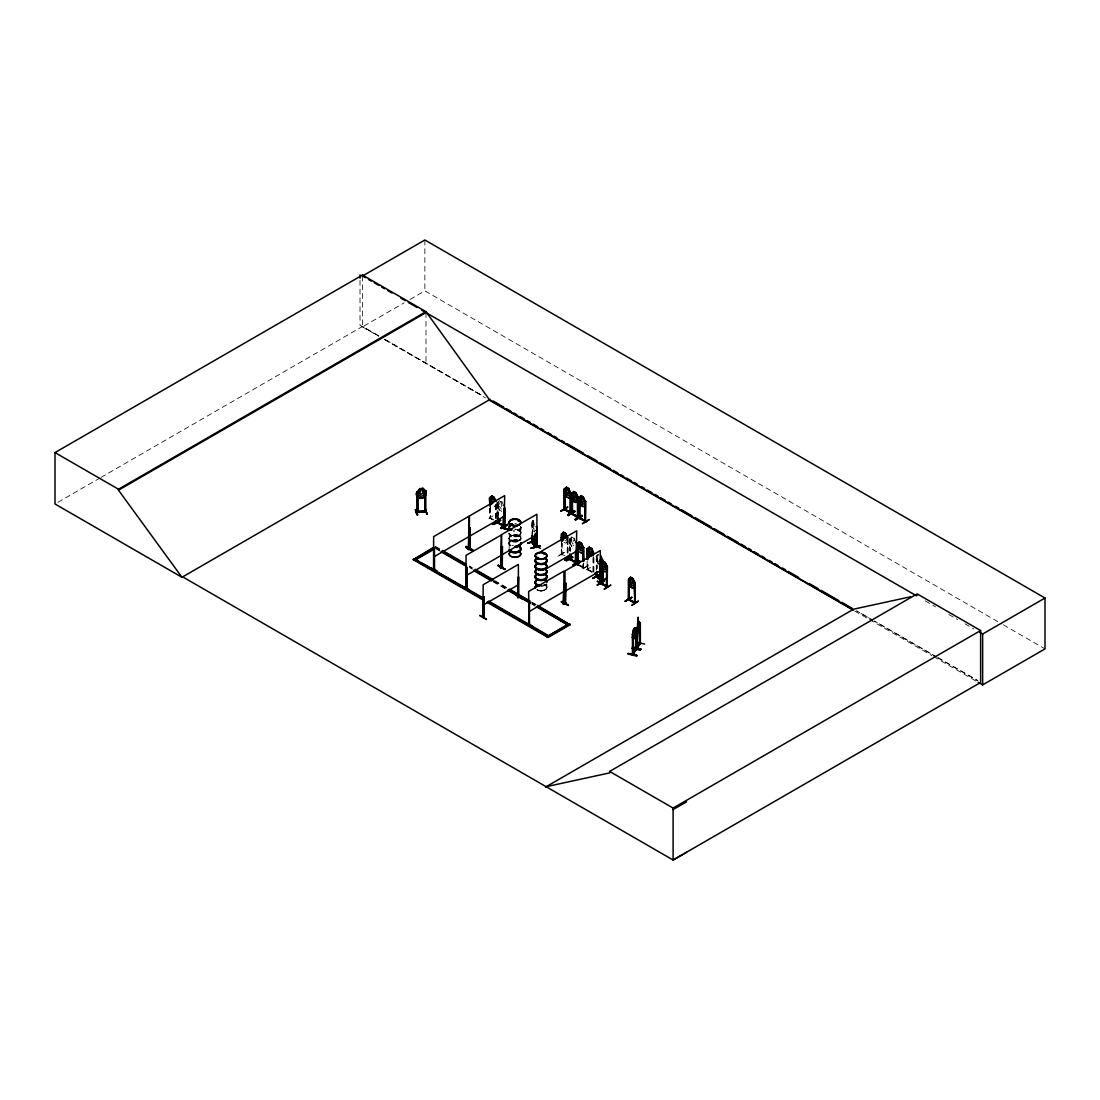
<?xml version="1.0" encoding="UTF-8"?>
<svg xmlns="http://www.w3.org/2000/svg" width="1100" height="1100" viewBox="0 0 1100 1100"><rect width="100%" height="100%" fill="white"/><g stroke="black" fill="none" stroke-linecap="round" stroke-linejoin="round"><path stroke-width="0.75" stroke-dasharray="5 3.75" d="M509.163 548.556L509.135 543.826M520.795 530.214L520.822 527.739L520.616 528.619M498.066 502.824L498.135 516.354M598.414 564.066L596.214 559.57L596.214 556.339L597.121 556.641L597.121 568.507M520.809 527.794L520.809 532.689A5.912 3.41 0 0 1 515.996 536.236A5.912 3.41 0 0 1 509.259 533.761M520.822 533.39L520.809 533.445A5.816 3.355 0 0 0 514.979 530.131M533.39 521.482L533.761 527.464L533.486 521.469M509.011 543.359L509.217 542.451M509.328 542.204L509.121 543.084L509.149 533.5A5.816 3.355 0 0 0 514.979 536.855A5.816 3.355 0 0 0 520.795 533.5L520.795 542.946M511.239 540.87L511.569 539.935M511.252 540.251L512.518 540.87M512.518 540.251L511.734 540.196M512.696 540.54L512.023 539.935M518.279 536.607L518.402 536.277M520.726 528.371L520.933 527.464M520.616 534.229L520.933 533.074A5.912 3.41 0 0 0 514.979 529.76M520.726 539.248L520.933 538.134M532.482 522.871L533.115 520.396L535.342 526.982M493.047 515.859L486.489 520.094M558.002 556.256L564.671 552.118L557.7 556.146M564.616 552.447L557.975 556.256M590.466 567.449L583.921 570.941M490.408 517.935L489.651 517.536L490.641 518.54L490.572 506.632M490.641 517.798L489.899 517.371M561.248 554.551L561.99 554.936L561.921 543.029M562.224 554.07L561.536 553.63L561.784 554.909L562.155 542.905M582.945 564.41C582.505 572.605 582.945 563.736 583.839 568.054L577.967 564.658M582.862 567.793L583.743 567.944M588.074 569.071L587.331 568.645M587.84 569.209C586.561 569.099 588.555 567.683 588.005 561.289M509.822 536.332L509.025 538.299C510.414 533.555 519.571 533.555 520.905 538.312L520.121 536.332M520.712 539.041L519.159 540.595M520.712 539.275L520.121 540.1A5.844 3.369 0 0 0 515.982 535.095A5.844 3.369 0 0 0 509.217 539L512.009 541.365L517.921 541.365A5.844 3.369 0 0 1 509.217 539M532.634 534.298L532.029 522.046L533.115 520.396L531.919 522.046L532.029 535.604M534.243 531.671L535.342 530.145C532.702 537.24 530.626 515.57 533.019 530.104M497.447 502.466L499.689 500.514M569.676 550.894L569.663 539.014L571.794 536.993L574.035 538.285L576.166 542.768M567.889 541.2L565.606 543.194L563.406 541.832M596.214 556.462L598.414 554.386M565.221 540.87L566.651 539.784L566.651 537.364M509.85 536.319L514.979 534.614L520.107 536.319M57.97 502.274L99.536 478.266M101.021 477.414L362.505 326.439L378.744 335.816M362.505 275.99L362.505 326.865L404.085 302.871M410.011 299.434L424.861 290.868L1001.866 624.002M497.544 517.701L497.53 502.425L498.369 502.659L498.369 516.216M501.05 501.793L501.793 504.982L501.05 507.224L499.634 503.731L500.335 501.38L501.132 501.751M494.065 506.77L496.293 504.928L494.092 506.88L491.824 505.56M499.579 510.125L497.379 505.629L499.579 510.125L501.82 511.418M490.408 518.141L493.212 519.489M571.794 536.993L570.666 542.107L573.567 545.696M571.821 546.618L569.511 542.217L569.594 538.945L570.501 539.248L570.501 551.114M569.663 542.19L571.794 546.673L574.035 547.965M561.605 553.685L561.99 554.194M561.99 554.414L564.795 555.761M597.121 556.641L596.131 556.38L598.345 554.428L597.286 559.501L598.744 562.265M583.11 567.091L580.305 565.744M596.283 559.584L598.345 564.121M587.084 565.84L580.429 570.02M587.373 566.349L580.786 570.212M512.023 540.815L511.885 540.898M517.921 541.145L513.452 541.489L509.85 539.894M531.891 521.964L532.634 522.431M489.899 518.114L492.979 519.626M583.11 567.627L583.179 564.273M587.331 569.388L591.924 572.041M583.619 567.435L577.967 564.121M587.4 569.429L587.4 560.945M587.73 569.91L587.771 561.426M561.66 554.441L561.55 542.548M583.413 568.136L583.77 562.925M536.924 589.916A5.83 3.369 0 0 0 545.669 589.586A5.83 3.369 0 0 0 543.964 584.623A5.83 3.369 0 0 1 545.669 589.572A5.83 3.369 0 0 1 536.924 589.902C539.962 591.841 547.442 591.305 546.796 586.534M378.524 335.94L360.016 325.298L360.016 279.895M384.45 339.35L482.075 395.491L384.656 339.226M872.891 620.235L856.625 610.871L872.85 620.249M936.499 656.81L874.376 621.074L936.334 656.906M937.97 657.649L977.914 680.625M1003.365 624.855L1045 648.904M925.251 600.889L935.55 606.829M948.791 614.474L957.633 619.575M964.989 623.824L973.816 628.925M937.805 657.745L977.666 680.763M362.505 326.865L378.744 336.243M384.656 339.653L485.526 397.884M854.645 610.995L868.037 618.736M869.536 619.589L932.044 655.683M933.529 656.549L976.69 681.464M571.725 537.034L573.994 538.354L574.64 540.925M569.676 539.027L570.281 551.251M573.196 543.812L572.467 543.4C571.45 542.548 571.326 536.979 573.196 538.381L573.925 541.571M498.369 502.659L497.777 502.301L497.777 517.577M501.435 509.107L498.534 505.519M593.216 572.248L587.84 569.415L591.69 571.643M591.69 572.165L587.111 569.525L587.18 561.082M577.734 564.795L583.55 568.136L583.55 563.049M493.212 520.025L489.967 518.155L489.967 507.98M435.339 546.329L441.072 549.643M469.288 565.936L472.257 567.655M494.546 580.511L507.911 588.239M531.671 601.947L536.126 604.533M435.339 546.975L441.072 550.289M469.288 566.582L472.257 568.288M494.546 581.158L507.911 588.871M531.671 602.594L536.126 605.165M439.794 550.385L435.339 547.814L436.618 547.071L435.339 548.46L439.794 551.031M469.494 567.545L472.464 569.25M493.254 581.254L505.134 588.115M531.864 603.556L534.848 605.275M493.254 581.9L505.134 588.761M531.864 604.189L534.848 605.908M490.655 518.513L489.775 518.348M561.316 554.579L561.33 542.685M546.783 586.506L544.005 584.416A5.789 3.341 0 0 1 545.641 589.256A5.789 3.341 0 0 1 536.951 589.586M533.019 520.41L534.696 526.171L533.954 529.416L532.482 525.291M504.034 506.179L501.902 501.696L502.865 505.601M596.901 556.655L596.901 568.645M520.616 526.199L520.933 527.354M520.933 532.977L520.616 531.822L520.822 532.689A5.912 3.41 0 0 0 514.979 529.471M509.328 534.229L509.011 533.074A5.912 3.41 0 0 0 514.979 536.58A5.912 3.41 0 0 0 520.891 533.17M509.025 538.134L509.217 539.248M509.011 543.469L509.328 544.624M520.822 527.079L520.822 527.051A5.816 3.355 0 0 1 514.979 530.296M596.53 556.298L596.53 569.855M596.283 556.421L596.296 569.993M593.876 557.906L593.876 571.464M593.643 558.03L593.643 573.293M593.285 557.562L593.285 572.825M593.051 557.686L593.051 571.257M569.91 538.89L569.91 550.77M568.026 539.509L568.026 553.08M567.806 538.01L567.793 558.291M567.435 539.165L567.435 554.428M567.201 539.289L567.201 554.551M546.865 584.293L546.851 587.538M532.331 521.977L532.331 533.844M496.444 503.236L496.444 516.808M496.21 505.065L496.21 522.019M495.839 504.584L495.839 518.155M495.619 504.721L495.619 518.293M490.339 506.756L490.408 518.664M489.748 508.118L489.748 518.361M425.989 312.634L425.989 363.509M424.861 239.992L424.861 290.868M545.16 584.265A5.816 3.355 0 0 1 543.964 584.801M546.081 584.513A5.816 3.355 0 0 1 541.049 586.19M546.164 584.224A5.912 3.41 0 0 1 544.005 585.461M542.575 585.805A5.912 3.41 0 0 1 541.049 585.929M545.229 584.636A5.912 3.41 0 0 1 544.005 585.173M517.894 541.173A5.844 3.369 0 0 1 509.149 538.546A5.844 3.369 0 0 1 516.973 535.081A5.844 3.369 0 0 1 519.104 540.636M517.866 540.774A5.789 3.341 0 0 1 509.204 538.175A5.789 3.341 0 0 1 516.959 534.737A5.789 3.341 0 0 1 519.076 540.251M514.979 529.183A5.83 3.369 0 0 1 520.781 532.263A5.83 3.369 0 0 1 515.982 535.865A5.83 3.369 0 0 1 509.341 533.431M520.589 527.01A5.816 3.355 0 0 1 513.466 531.121M520.685 526.377A5.912 3.41 0 0 1 514.979 530.681M514.979 523.586A5.816 3.355 0 0 1 516.477 523.696M520.685 526.666A5.912 3.41 0 0 1 513.439 530.846M517.88 541.626A5.802 3.355 0 0 1 509.259 539.303A5.802 3.355 0 0 1 515.982 535.425A5.802 3.355 0 0 1 519.998 540.402M510.799 545.971A5.912 3.41 0 0 1 510.29 541.475A5.912 3.41 0 0 1 517.935 540.609M509.919 545.572A5.83 3.369 0 0 1 510.854 541.502A5.83 3.369 0 0 1 517.894 540.966M510.799 545.683A5.912 3.41 0 0 1 510.29 541.186A5.912 3.41 0 0 1 517.935 540.32M519.09 540.567A5.83 3.369 0 0 0 510.345 540.898A5.83 3.369 0 0 0 512.064 545.861A5.912 3.41 0 0 1 513.439 545.586M512.064 545.655A5.816 3.355 0 0 1 513.466 545.311"/><path stroke-width="1.5" d="M632.679 633.779L632.871 654.72L632.72 653.441M562.155 534.421L561.921 541.337M565.015 509.135L564.259 508.736L564.919 509.877L565.18 489.349M570.295 492.539L570.158 512.834L571.134 513.095L571.051 492.745L570.171 492.58L571.051 492.745M579.796 501.366L579.535 518.499L579.796 497.97M584.911 501.132L585.668 501.366L585.42 521.895L585.434 501.504L583.316 497.021L581.075 495.729L578.806 497.723L579.535 518.499M583.77 561.22L583.179 547.319L582.945 561.014M593.12 552.516L593.051 555.995M602.154 559.886C603.543 559.501 600.916 559.721 602.168 563.214M606.664 566.473L606.526 586.768L607.489 587.056L606.801 585.888M629.337 579.48L629.173 599.995L628.444 599.569M634.288 582.684L635.209 582.862L635.277 603.254L628.788 599.486M422.881 488.4L425.92 491.329L425.109 491.123M638.22 622.93L638.124 628.334L638.577 622.38M635.841 648.876L635.773 650.237L635.759 629.2L634.645 627.646L633.518 629.365L632.404 637.491L633.518 639.045L635.855 632.445L635.855 629.214L634.741 627.674L632.995 633.408L633.71 636.652L635.181 632.527L634.631 627.77M639.719 642.95L640.393 642.592L636.721 648.285C637.464 610.569 639.691 603.254 637.024 648.354L640.351 643.39M628.114 654.005C633.408 651.984 645.384 659.161 628.127 653.936M628.279 653.661L636.996 655.627L628.279 653.373M632.486 647.006L641.217 649.206M532.634 535.989C535.356 545.889 530.296 542.135 532.648 541.97M635.731 649.646L632.473 654.61L632.445 634.246L633.614 629.379M639.98 626.051L637.835 632.692L636.749 631.07M511.239 524.865L511.486 524.727M512.023 523.93L511.005 524.631M512.669 524.755L512.793 524.494M517.894 520.726L518.76 520.933M518.183 520.52L518.856 520.712M537.955 557.906L537.322 558.195M538.381 558.168L537.364 558.085M544.926 553.919L544.033 554.207M536.47 541.214L527.739 543.152M633.16 654.28L633.146 633.861L632.541 634.246M633.16 653.538L632.981 653.895M636.13 649.798L635.814 629.31L635.47 650.169M637.202 629.461L637.931 630.286L639.389 626.161L638.852 621.39L640.076 622.848L640.159 643.789M430.306 567.531L437.016 570.928L429.99 567.779L436.645 571.56M466.152 546.466C464.846 549.794 482.996 553.891 466.139 546.48M466.098 546.865L472.395 550.495M479.793 615.656L486.502 619.493M479.806 615.34L486.461 619.094M498.314 565.455L505.024 569.291L498.382 565.496M504.666 569.484L498.149 565.414M504.982 568.92L505.161 569.415M531.644 626.423L525.002 622.572L531.974 625.817M568.356 605.55L561.11 601.769M568.356 605.275L561.715 601.452L568.411 605.206M567.132 488.07L566.431 491.837L567.861 493.914L568.604 491.672L567.215 488.029M564.19 533.101L563.406 535.494L564.121 538.574M603.501 562.004L602.8 565.771L604.23 567.848L604.959 565.606L603.57 561.962M420.86 489.033L419.897 493.364L420.874 494.519L422.909 493.047L421.864 488.922M632.486 647.336L641.19 649.303M567.806 538.01L565.675 533.459L563.434 532.166L562.32 537.281L563.777 540.045M589.215 556.902L587.015 552.393L587.015 549.175L589.215 547.223L588.17 552.283L591.071 555.885L592.501 554.785C590.136 541.942 593.065 551.581 593.024 552.668M628.746 579.136L630.63 577.225L629.502 582.34L630.96 585.104L632.404 585.929L633.834 584.842L632.761 578.627L630.589 577.376L628.416 579.301L628.513 599.692L635.058 603.391L634.288 582.395L634.961 603.391M500.899 520.355L494.244 524.466M568.356 515.254L574.929 511.72L574.31 510.868M575.644 519.805L582.312 515.68L575.327 519.654M572.935 557.26L566.376 560.766M580.374 562.265L573.774 565.799M599.555 574.654L592.68 578.366L599.28 574.558M599.596 574.654L592.955 578.476M604.01 581.295L597.121 584.966M625.212 601.288L631.799 597.493M417.574 514.69C415.442 514.484 414.232 503.016 417.505 515.02M415.855 509.74L417.574 515.116M495.536 520.933C497.832 520.616 494.051 522.308 495.949 520.822M495.536 521.675L496.279 521.317M497.475 522.748L504.089 526.57M498.438 522.308L497.475 522.005L498.204 522.431M497.832 521.881L498.204 523.174L498.369 517.921M503.745 525.332L498.204 522.651M503.456 525.498L503.415 526.268L503.415 516.01M503.346 525.607C487.355 516.711 508.365 528.729 503.635 526.006M564.259 489.06L564.259 509.479L570.886 513.26L570.817 492.869L568.7 488.4L566.459 487.107L564.19 489.101L564.946 489.486M564.946 509.836L565.18 492.745M571.533 513.123L572.523 513.384L571.835 512.944M571.56 513.906L578.16 517.646L578.105 497.269L575.974 492.786L573.732 491.494L571.464 493.487L571.464 496.705L573.664 501.215C575.602 505.368 580.965 497.049 575.864 502.397M577.775 516.381L578.394 517.523L571.615 513.879L572.536 514.099L572.454 493.735L571.533 493.556M578.394 516.78L572.289 513.727L577.651 516.56M578.902 517.399L579.631 517.756M579.865 517.619L579.232 517.234L579.425 518.457M567.476 557.81L568.109 558.168L567.132 557.384M584.994 520.795C566.761 510.482 600.518 529.581 579.191 517.976L579.191 501.022M576.785 562.732L569.621 559.419L570.048 558.511M570.35 559.24L569.621 558.676L570.254 559.034M570.281 554.634L570.144 559.721L570.57 558.896M576.221 562.416L575.768 561.852L576.455 563.227M576.455 563.021L575.479 562.732L575.781 550.77M576.345 563.998L577.527 564.011M577.445 563.53L577.651 564.795L577.899 547.663M602.773 568.645L602.841 580.553C597.616 580.016 596.021 575.493 596.846 576.386M602.663 580.498L602.539 579.288M601.618 582.931L600.641 582.629L601.384 583.055M629.406 599.129L628.444 598.84L629.104 599.211M634.961 602.649L629.173 599.473L634.549 602.305M434.527 569.168L434.459 548.79L433.634 548.996L434.459 548.79M469.178 549.161L468.297 548.529M470.319 547.759L469.728 548.102M502.535 566.362L501.586 566.582L502.453 566.39M502.26 566.885L502.48 546.714L501.655 546.934L502.48 546.714M483.34 616.921L483.794 616.357M483.959 616.55L483.354 617.623L483.945 596.915L483.134 597.135L483.945 596.915M537.144 547.085L536.91 526.584L536.236 547.319L537.212 547.058M518.664 597.3L517.949 597.658L518.375 576.785L518.072 597.644L518.678 596.489L517.949 596.915M529.43 624.044L529.1 623.109M541.461 551.155L576.716 530.805L576.125 563.86L576.716 543.166L577.569 563.984M565.194 603.061L565.936 602.663L565.029 602.814M600.518 583.413C598.977 584.65 601.288 581.873 599.624 582.931M636.763 627.88L637.368 627.495L637.092 647.721M633.146 633.861L632.404 634.274M637.368 627.495L636.625 627.894M636.625 631.125L637.739 632.665C640.145 628.375 641.273 623.59 638.935 621.418M632.404 637.491L633.614 639.059L634.741 637.354M631.799 648.381L640.544 650.334M635.47 649.646L633.188 653.634M637.395 647.268L639.691 643.28M632.926 654.624L636.13 649.756M511.074 524.535L512.696 524.535M537.322 557.466L537.35 557.673M544.926 554.207L544.266 554.139M422.95 498.053L426.002 494.45L426.002 491.219L422.936 488.317L419.815 488.634L416.763 492.236C412.981 498.176 427.817 498.561 419.815 498.314M422.909 497.97L426.03 494.519M599.816 561.206L600.545 558.965M465.809 547.058L472.808 550.688M639.898 643.335L640.062 642.496M535.645 546.507L534.957 546.879L535.645 546.439M417.684 511.734L416.721 512.366L425.81 511.39M417.739 512.27L417.711 492.168M424.999 511.514L425.274 491.246M425.796 510.909L416.9 511.582M425.824 491.081L425.81 511.679L425.975 510.868M636.982 647.817L637.092 646.979M434.527 568.562L433.565 569.346L434.294 568.961M468.325 548.543L469.191 548.35M469.356 547.924L470.332 547.896M468.229 549.381L469.123 549.161L468.889 528.646L468.627 549.464M469.356 548.666L470.346 548.46L469.37 548.721L469.439 515.969L504.68 495.619L504.02 528.715L504.982 528.426M504.886 528.523L504.914 508.118L504.089 508.324L504.254 528.852L504.914 508.118M536.47 546.714C538.134 544.871 535.425 548.556 536.91 546.934L536.91 514.223L501.655 534.572L501.572 567.875L500.624 568.095L501.284 534.999L466.043 555.349L465.974 588.101L466.95 587.84L466.868 567.49L466.043 567.71L466.868 567.49M466.826 587.909L466.414 587.441M501.518 547.484L500.926 568.191L501.284 547.36L501.586 567.806L500.692 568.054L501.353 566.926M502.246 546.59L501.889 567.421L502.315 566.156M536.346 547.223L536.8 546.961M483.161 617.43L484.014 617.224M517.715 597.52L518.444 597.094L518.375 564.424L483.134 584.774L483.065 617.526M518.567 597.327L518.609 576.909M564.094 604.038L563.461 604.368L563.888 583.495L563.227 604.244M565.263 583.413L565.194 603.804L565.923 603.377L565.07 603.57M600.572 583.454L600.545 563.021L602.827 561.027L605.027 562.389L607.2 566.871L607.173 587.194L607.42 566.665L606.595 566.459L607.269 566.83M491.164 504.047L489.582 501.119L489.582 497.901L491.851 495.908L490.737 501.009L492.181 503.772M489.748 504.721L489.651 497.86L491.893 496.004M570.763 492.924L570.763 496.1L568.7 498.08L566.431 496.76L564.259 492.291L566.5 496.719M561.33 540.994L561.234 534.119L563.434 532.166M581.322 552.929L583.632 551.045L581.35 553.039L579.109 551.746L577.06 547.223M587.084 549.244L589.284 547.181M602.786 570.694L605.069 572L607.269 570.048M632.761 588.143L635.071 586.245L635.209 582.862M635.071 586.245C632.596 590.975 628.829 585.049 628.499 582.423M529.471 623.329L529.018 623.59M529.471 624.071L529.471 603.639L528.646 603.845L529.471 603.639M425.205 491.384L425.879 491.26M538.684 557.989L537.721 557.329M531.987 542.341L535.342 547.319M470.03 527.986L469.989 548.336M433.565 569.388L433.634 536.635L468.889 516.285L468.518 549.477L469.123 528.784M501.545 526.46L508.558 530.035L501.902 526.254M504.68 527.587L504.02 528.715M469.672 528.467L469.659 548.859L470.264 528.124M536.47 547.456L537.13 526.721M534.132 544.857L540.416 548.433M500.913 567.49L502.109 566.94M501.655 567.284L502.48 567.064M576.276 564.039L576.95 543.29M515.598 595.045L521.95 598.95M573.939 561.426L577.899 563.846M599.913 583.811L599.692 563.283L600.944 562.939L600.944 583.289L607.42 587.001M600.023 583.743L600.518 563.062M597.506 581.199L603.79 584.788M563.668 603.584L564.121 583.632M528.88 603.982L528.88 624.332L529.237 603.501M563.888 603.845L563.888 571.134L528.646 591.484L528.921 624.332M565.304 603.763L565.854 583.069M182.765 576.909L182.05 577.335L55 503.979L55 452.581L362.505 275.041L425.989 311.685L489.473 399.74L852.94 609.592M362.505 275.041L362.505 275.99L424.861 239.992L1045 598.029L1045 648.904L982.644 684.901L978.189 682.316M55 452.581L118.484 489.225L425.989 311.685M686.565 852.335L673.104 860.008L182.683 576.868L181.954 577.28L118.484 490.174L425.989 312.634M181.954 577.28L490.188 399.328M489.582 497.901L489.967 506.289M490.572 498.149L489.748 497.929M491.783 495.949L494.065 497.255L495.055 501.091M482.914 599.871L413.297 559.694L433.868 547.181M413.297 559.694L433.868 547.814M433.689 548.776L414.59 559.79L418.839 561.399M416.061 559.584L433.689 549.409M495.55 521.111L496.444 521.868M433.634 556.985L468.889 536.635M469.439 536.319L504.68 515.969M499.744 519.723C477.496 533.624 514.663 510.881 493.46 524.095M493.089 523.902L499.744 520.011M503.346 526.144L503.649 515.873M568.7 488.4L569.663 494.711L568.246 495.811L565.345 492.209L566.5 487.204L564.259 489.17L564.341 509.52M500.899 527.986L507.87 524.783L500.94 528.041M500.899 528.413L507.499 524.164M507.595 524.59L501.256 528.605M571.464 493.487L571.615 513.947M572.454 493.735L571.615 493.515M575.135 492.882L575.864 496.059L575.135 498.3L573.705 494.808L574.406 492.456L575.204 492.841M575.974 492.786L576.936 499.098L575.506 500.197L574.062 499.359L572.605 496.595L573.732 491.494L575.933 492.841L578.105 497.324M570.763 496.1L568.673 497.97M571.601 496.678L573.732 501.174L575.933 502.356M578.077 517.646L578.325 497.131L577.473 496.98M581.075 495.729L579.961 500.83L582.849 504.433L584.279 503.332L584.279 500.913L583.316 497.021L581.006 495.77M561.096 511.294L567.696 507.045L561.096 510.868M578.806 500.954L581.116 505.34L583.316 506.701M565.015 509.341L570.886 512.518M585.668 501.366L584.732 501.174M570.68 512.476L570.254 512.201M570.391 512.174L564.506 509.314M567.737 514.717C584.196 507.045 566.197 512.655 568.356 515.68M585.447 504.68C583.454 509.272 579.178 504.047 578.875 500.913M567.999 515.46L574.599 511.651M501.655 554.923L536.91 534.572M466.043 575.699L501.284 555.349M577.72 496.788L577.995 517.591M582.312 516.092L575.712 519.915C573.306 517.096 591.8 511.418 575.066 519.489M574.97 519.489L581.625 515.598M563.406 532.317L565.648 533.527L567.737 537.996M584.774 520.933L585.296 521.111M585.2 521.373L578.971 518.114M564.121 533.143L564.905 533.527M588.967 519.558L582.312 523.724L589.023 519.915M565.565 533.569L566.651 537.364M577.074 544.06C577.596 545.325 578.669 539.729 581.433 543.317L583.632 547.814M580.58 543.414L581.322 546.59L580.58 548.831L579.164 545.339L579.865 543.001L580.663 543.373M579.109 542.066L581.391 543.373L583.564 547.855M581.391 543.373L582.395 549.629L580.965 550.729L578.064 547.126L579.15 542.163L576.909 544.019L577.074 564.493L577.981 564.63M483.134 605.124L518.375 584.774M545.875 568.961L576.716 551.155M583.55 561.357L583.77 547.663M564.671 559.749L571.326 555.967L564.726 559.817M565.043 560.381L571.643 556.518L564.671 560.175M587.015 549.175L588.005 549.423L587.18 549.216L587.18 559.391M590.686 548.57L591.429 551.746L590.686 553.987L589.256 550.495L589.971 548.144L590.755 548.529M587.015 552.393L589.284 556.861M575.712 562.072L569.951 559.24L576.386 562.98M579.686 560.821C572.839 566.376 568.796 566.115 580.002 561.371M573.086 564.96L579.7 561.151M602.869 561.138L601.7 566.143L603.158 568.906L604.601 569.731L606.031 568.645L605.069 562.32L607.42 566.665M601.549 563.283L600.71 563.062L600.627 583.413L607.186 587.152M600.545 566.252L602.869 570.652M594.852 573.1L597.506 571.56M528.646 611.834L563.888 591.484M565.029 591.264L600.284 570.914M602.099 579.604C587.648 571.079 607.049 582.257 602.332 579.26M606.293 578.188L600.971 581.625M601.342 581.845L606.623 578.779M597.451 585.214L604.065 580.979L597.451 584.801M601.384 583.275L607.42 586.259M601.315 583.756L601.549 566.665M606.925 585.956L600.93 583.234M604.106 588.954C611.394 584.842 614.639 582.629 604.436 589.229M632.019 578.627L632.761 581.804L632.019 584.045L630.602 580.553L631.304 578.201L632.101 578.586M632.761 578.627L630.561 577.266M630.561 586.946L632.871 588.197M549.711 635.044L567.325 624.869M536.332 606.76L567.518 624.773L568.796 624.03L570.089 624.773L537.611 605.385M487.369 601.81L548.061 636.845L570.089 624.126M487.369 602.442L548.061 637.491L570.089 624.773M625.254 601.411L631.868 597.176L625.254 600.999M629.104 599.954L629.337 582.862M631.868 605.234L638.509 601.026L631.95 605.234M545.435 787.133L853.669 609.166L910.456 596.819M546.15 786.706L609.634 772.901L609.634 771.43L917.139 593.89L980.622 630.534L980.622 682.467L673.104 860.008L673.104 808.074L980.622 630.534M917.139 595.361L916.424 595.788L421.561 310.076M979.701 632.321L982.644 634.026L1045 598.029M673.104 809.559L686.565 801.886M469.728 548.845L470.03 547.594M434.005 569.484L433.868 549.134M502.026 567.421L501.889 547.071M466.414 588.184L466.276 567.834M483.491 617.623L483.354 597.273M564.96 603.68L565.029 570.914L600.284 550.564L600.352 583.248M565.496 603.281L565.634 582.931M529.1 623.851L529.306 623.067M511.569 524.095L512.201 524.562M434.129 569.03L434.225 548.652M417.752 512.49L417.643 491.92L416.817 492.002L416.886 512.586M535.026 546.178L531.96 542.369L532.029 535.604M531.163 547.882C558.099 541.668 512.848 552.791 539.88 545.93M531.163 548.309L539.908 546.288M570.501 512.009L570.804 513.274M585.118 521.373L585.062 501.022M569.841 559.212L569.91 554.166M577.239 564.231L577.899 564.589L577.308 543.923M602.332 580.002L603.089 580.388L603.006 568.507M600.875 582.505L601.288 583.811M628.678 598.702L628.966 599.954M417.684 492.14L416.817 492.002M420.874 489.087L421.877 488.978M425.81 510.647L425.164 511.005M416.873 512.545L425.879 511.624M417.436 515.075L415.456 509.795M426.841 514.058L425.136 508.86L427.281 514.112M508.283 530.145L501.641 526.35M573.664 561.536L577.651 563.819M597.204 581.309L603.845 585.104M511.72 524.054L512.518 524.123M564.575 509.355L571.051 513.067M571.849 512.999L572.413 514.03M571.849 513.741L571.849 493.391M495.646 521.744L496.114 521.263M497.777 522.665L497.777 519.269M503.965 526.529L504.02 516.354M567.531 557.837C567.504 557.507 568.398 557.013 567.201 558.03M570.226 559.721L570.501 554.51M596.846 577.129L597.121 571.904M601.274 583.77L601.232 563.447M417.546 511.514L424.902 510.991M425.164 511.72L425.013 491.15M567.614 507.361L560.752 511.046M483.794 617.1L483.725 596.791M535.026 534.999L535.37 547.374L535.329 533.225M634.37 628.746L633.902 634.7L633.999 629.296M635.841 641.891L644.627 644.119M425.15 508.434L426.896 514.099M570.556 512.765L570.46 492.401M576.015 562.375L570.57 559.102M602.442 580.03L602.401 569.855M490.229 498.3L490.339 505.065M565.923 602.855L565.4 603.763M362.505 275.99L365.461 277.695M368.418 279.4L371.374 281.105M374.316 282.81L378.744 285.368M381.7 287.072L384.656 288.778M387.612 290.482L392.04 293.04M400.895 298.155L405.322 300.712M408.279 302.418L417.134 307.519M493.158 401.033L503.539 407.027M506.509 408.746L510.964 411.317M513.92 413.022L516.89 414.741M519.86 416.446L524.315 419.018M527.285 420.736L530.241 422.455M533.211 424.16L537.666 426.731M540.636 428.45L543.592 430.155M548.048 432.726L551.018 434.445M553.987 436.15L556.944 437.869M561.399 440.44L564.369 442.145M567.339 443.864L583.66 453.283M588.101 455.854L597.011 460.996M599.967 462.701L610.362 468.696M613.319 470.415L617.774 472.986M620.744 474.691L623.714 476.41M626.684 478.129L631.125 480.686M634.095 482.405L637.065 484.124M641.506 486.681L644.476 488.4M647.446 490.119L651.901 492.69M654.871 494.395L657.827 496.114M660.798 497.819L665.252 500.39M668.223 502.109L671.179 503.814M675.634 506.385L678.604 508.104M681.574 509.809L691.955 515.804M694.925 517.523L711.246 526.941M714.202 528.66L724.598 534.655M727.554 536.36L737.949 542.369M740.905 544.074L745.36 546.645M748.33 548.364L751.3 550.069M754.27 551.788L758.711 554.359M761.681 556.064L764.651 557.783M769.093 560.354L772.062 562.059M775.032 563.777L778.003 565.482M782.457 568.054L785.414 569.773M788.384 571.477L798.765 577.486M809.16 583.481L818.056 588.61M821.026 590.329L838.832 600.6M841.789 602.319L852.184 608.314M488.496 399.603L853.16 610.143M578.091 497.255L577.376 496.664L577.527 517.33M589.215 547.223L591.498 548.529L593.656 553.011M575.781 542.286L576.386 542.63L575.548 542.424M592.941 552.626L593.643 552.942M582.849 547.47L583.55 547.786M572.66 557.15L566.418 560.752M599.761 578.518L596.53 576.648L596.53 573.251M635.223 602.456L634.301 602.25L634.851 603.35M442.558 550.509L466.317 564.231M475.228 569.374L493.061 579.659M509.396 589.091L530.186 601.095M444.043 551.994L452.953 557.15M455.922 558.855L466.317 564.864M476.712 570.859L493.061 580.291M510.881 590.59L528.701 600.875M539.096 606.884L567.311 623.164M441.279 551.251L466.524 565.826M473.949 570.116L491.769 580.401M508.104 589.834L530.379 602.69M537.817 606.98L567.518 624.773M441.279 551.884L466.524 566.459M473.949 570.749L491.769 581.034M508.104 590.466L530.379 603.336M484.192 598.496L415.869 559.694M488.647 601.067L548.061 635.374L546.769 636.749L568.796 624.03M421.809 563.118L482.707 598.276M488.647 601.7L519.832 619.712M522.803 621.431L533.197 627.426M536.168 629.145L546.576 635.14M413.297 559.048L482.914 599.239M609.634 771.43L673.104 808.074M572.138 493.652L572.289 514.25M577.527 544.376L577.734 564.795M584.842 521.524L584.76 500.94M628.513 599.638L628.746 582.519M602.168 580.195L602.168 569.993M596.337 576.84L596.296 573.389M606.623 586.864L606.815 566.321M575.548 562.801L575.548 550.894M497.544 522.816L497.544 519.393M532.207 542.066L535.645 547.25L535.645 533.679M574.64 511.431L567.765 515.075L574.351 511.211M602.786 560.23L600.655 555.679L601.618 562.004M561.234 537.35L562.636 540.389M494.092 497.2L496.224 501.737M489.651 501.078L491.054 504.13M504.845 569.498L498.149 565.84L498.328 565.139M422.936 488.317L424.408 493.9L422.414 496.018L420.393 496.224L418.371 494.519L419.815 488.634M564.836 533.569L565.579 538.161M639.581 623.329L639.691 643.803M982.644 634.026L982.644 684.901M640.324 623.013L640.379 643.431M634.618 582.519L634.618 602.869M596.901 572.027L596.764 577.115M588.005 554.51L588.005 557.906M587.771 559.735L587.634 549.533M587.4 549.079L587.4 559.254M583.179 552.406L583.179 560.876M569.676 554.29L569.676 559.46M562.155 537.804L562.155 541.2M561.55 537.46L561.55 540.856M532.331 535.535L532.373 542.891M498.135 518.045L498.204 523.174M490.572 501.545L490.572 504.928M466.634 567.366L466.524 587.73M360.016 274.849L360.016 278.218M118.484 489.225L118.484 490.174M546.164 564.795A5.912 3.41 0 0 1 541.049 569.924A5.912 3.41 0 0 1 535.934 564.795M546.095 565.152A5.83 3.369 0 0 1 541.049 570.199A5.83 3.369 0 0 1 536.002 565.152M546.067 569.539A5.789 3.341 0 0 1 541.049 574.558A5.789 3.341 0 0 1 536.03 569.539M546.095 569.855A5.83 3.369 0 0 1 541.049 574.901A5.83 3.369 0 0 1 536.002 569.855M546.164 559.185A5.912 3.41 0 0 1 541.049 564.3A5.912 3.41 0 0 1 535.934 559.185M546.095 564.204A5.83 3.369 0 0 1 541.049 569.264A5.83 3.369 0 0 1 536.002 564.204M546.081 559.543A5.816 3.355 0 0 1 541.049 564.575A5.816 3.355 0 0 1 536.016 559.543M546.164 564.506A5.912 3.41 0 0 1 541.049 569.635A5.912 3.41 0 0 1 535.934 564.506M546.164 558.896A5.912 3.41 0 0 1 541.049 564.011A5.912 3.41 0 0 1 535.934 558.896M546.095 558.594A5.83 3.369 0 0 1 541.049 563.64A5.83 3.369 0 0 1 536.002 558.594M539.523 585.805A5.912 3.41 0 0 1 535.934 580.8M546.164 580.8A5.912 3.41 0 0 1 546.755 581.625M539.536 586.094A5.83 3.369 0 0 1 536.002 581.158M536.016 585.544A5.816 3.355 0 0 0 535.425 588.087A5.844 3.369 0 0 1 535.989 585.668M546.081 570.377A5.816 3.355 0 0 1 541.049 575.41A5.816 3.355 0 0 1 536.016 570.377M535.205 587.538A5.844 3.369 0 0 1 535.989 585.86M546.109 570.075A5.844 3.369 0 0 1 541.049 575.135A5.844 3.369 0 0 1 535.989 570.075M546.164 575.19A5.912 3.41 0 0 1 541.049 580.305A5.912 3.41 0 0 1 535.934 575.19M546.879 581.9A5.83 3.369 0 0 1 546.686 582.766M541.049 585.269A5.83 3.369 0 0 1 536.002 580.209M546.095 580.209A5.83 3.369 0 0 1 546.686 581.02M546.081 575.548A5.816 3.355 0 0 1 541.049 580.58A5.816 3.355 0 0 1 536.016 575.548M541.049 585.64A5.912 3.41 0 0 1 535.934 580.511M546.164 580.511A5.912 3.41 0 0 1 546.755 581.336M546.164 574.901A5.912 3.41 0 0 1 541.049 580.016A5.912 3.41 0 0 1 535.934 574.901M546.095 574.599A5.83 3.369 0 0 1 541.049 579.645A5.83 3.369 0 0 1 536.002 574.599M517.88 525.621A5.802 3.355 0 0 1 509.19 523.009A5.802 3.355 0 0 1 516.959 519.571A5.802 3.355 0 0 1 519.076 525.085M510.799 529.966A5.912 3.41 0 0 1 509.85 525.841M510.854 530.255A5.83 3.369 0 0 1 509.919 526.199M510.799 529.678A5.912 3.41 0 0 1 509.85 525.553M512.064 529.856A5.83 3.369 0 0 1 509.919 525.25M519.998 552.214A5.789 3.341 0 0 1 514.979 557.232A5.789 3.341 0 0 1 509.96 552.214M520.025 552.324A5.844 3.369 0 0 1 514.979 557.384A5.844 3.369 0 0 1 509.919 552.324M520.011 547.814A5.816 3.355 0 0 1 517.206 552.599A5.816 3.355 0 0 1 509.355 550.371M520.094 547.47A5.912 3.41 0 0 1 517.234 552.324A5.912 3.41 0 0 1 509.259 550.055M520.094 547.181A5.912 3.41 0 0 1 517.234 552.035A5.912 3.41 0 0 1 509.259 549.766M520.025 546.879A5.83 3.369 0 0 1 517.206 551.664A5.83 3.369 0 0 1 509.341 549.436M520.589 543.015A5.816 3.355 0 0 1 514.979 547.25M520.891 543.276A5.912 3.41 0 0 1 514.979 546.686M520.809 542.946A5.83 3.369 0 0 1 514.979 546.315M520.685 542.671A5.912 3.41 0 0 1 514.979 546.975M462.413 586.438L469.411 590.054L462.426 586.41M492.525 496.87L491.824 500.638L493.254 502.714L493.996 500.473L492.607 496.829M581.749 496.705L581.048 500.473L582.477 502.549L583.22 500.294L581.831 496.664M563.296 603.377L563.956 603.075L563.296 603.433M635.071 583.027L632.789 578.559L635.071 583.027M536.498 540.898L527.615 542.974L536.498 540.911M538.134 558.498A5.844 3.369 0 0 0 546.893 555.582A5.844 3.369 0 0 0 538.134 552.668A5.844 3.369 0 0 0 538.134 558.498M538.134 558.951A5.816 3.355 0 0 0 546.865 556.05A5.816 3.355 0 0 0 538.134 553.135A5.816 3.355 0 0 0 538.134 558.951M538.134 558.676A5.844 3.369 0 0 0 546.893 555.761A5.844 3.369 0 0 0 538.134 552.832A5.844 3.369 0 0 0 538.134 558.676M512.05 525.168A5.844 3.369 0 0 0 520.809 522.239A5.844 3.369 0 0 0 512.05 519.324A5.844 3.369 0 0 0 512.05 525.168A5.844 3.369 0 0 0 520.809 522.404A5.844 3.369 0 0 0 512.05 519.489A5.844 3.369 0 0 0 512.05 525.332"/></g></svg>
